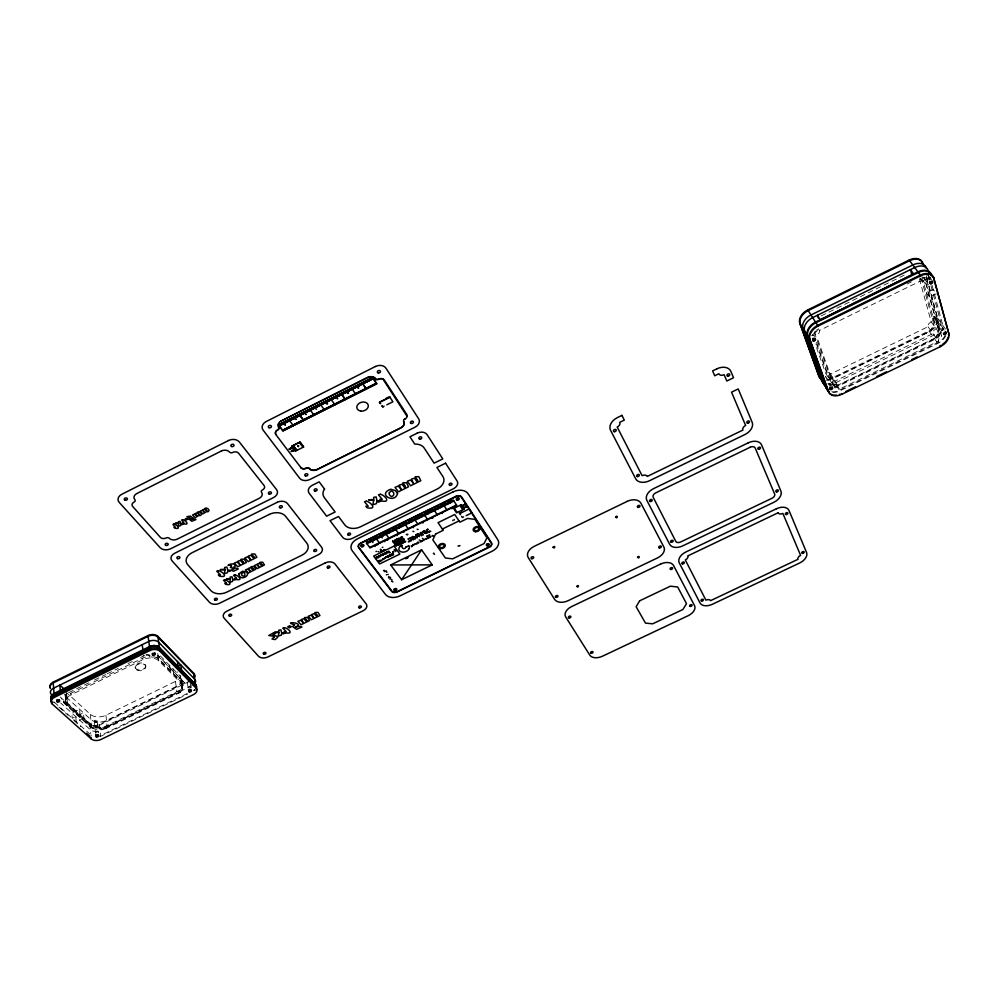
<?xml version="1.0" encoding="UTF-8"?>
<svg xmlns="http://www.w3.org/2000/svg" width="999" height="999" viewBox="0 0 999 999"><rect width="100%" height="100%" fill="white"/><g stroke="black" fill="none" stroke-linecap="round" stroke-linejoin="round"><path stroke-width="0.75" stroke-dasharray="5 3.75" d="M66.296 693.431L66.171 696.578A11.626 7.405 -7 0 0 67.408 703.059L80.02 714.485L79.558 709.253L71.816 713.024L72.253 718.281L83.479 712.824L83.953 718.056L91.346 724.762A11.464 7.205 -7.8 0 0 107.005 725.636L176.91 691.67A11.401 7.343 -9.4 0 0 180.894 681.206L180.132 676.073L157.78 653.346L158.479 658.503L170.33 670.504L172.952 669.218M821.116 315.946L907.317 273.651M88.849 682.792L67.845 693.081A5.47 3.484 -6.8 0 0 66.196 698.089A2.16 1.374 -6.6 0 1 65.572 700.037A3.984 2.535 -6.8 0 0 64.448 703.621L90.822 727.472A3.834 2.398 -7.7 0 0 96.154 727.784A2.11 1.324 -7.8 0 1 99.063 727.934A5.357 3.359 -7.9 0 0 106.381 728.333L179.932 692.607A5.282 3.397 -9.6 0 0 181.855 687.712A2.085 1.349 -9.8 0 1 182.58 685.776A3.871 2.498 -9.6 0 0 183.916 682.205L159.178 656.443A3.909 2.56 -8.8 0 0 157.255 655.519M94.443 680.057L105.644 674.562M107.043 673.875L118.244 668.393M128.047 663.586L132.243 661.538M140.647 657.417L143.444 656.043A5.495 3.596 -8.5 0 1 144.743 655.556M154.271 656.905A11.576 7.567 -8.6 0 1 158.591 659.278L181.006 681.967A11.401 7.343 -9.4 0 1 177.035 692.444L107.093 726.423L107.255 727.984A11.476 7.205 -7.8 0 1 91.571 727.122L67.607 705.431L67.47 703.845A11.626 7.405 -7 0 1 70.917 693.256L142.682 658.104A11.576 7.567 -8.6 0 1 149.95 656.38M907.229 283.953L911.438 281.893M67.607 705.431A11.638 7.405 -7 0 1 71.041 694.842L142.882 659.665A11.588 7.567 -8.6 0 1 158.791 660.839L181.231 683.516A11.414 7.343 -9.4 0 1 177.26 693.993L177.035 692.444M815.958 330.969A4.595 3.172 -32.3 0 1 814.247 332.168L816.37 335.514A4.608 3.172 -32.2 0 0 819.417 330.482L921.74 280.382A4.733 3.172 -35.5 0 0 926.785 281.493L941.645 336.301A4.533 2.947 -34 0 0 938.411 341.183L839.847 388.923A4.433 2.947 -31 0 0 834.889 388.037L825.611 373.151L815.259 343.993M936.375 293.781L929.52 297.128L926.348 292.807L933.191 289.473L935.576 292.695M172.952 668.768L173.689 673.913L177.622 671.99M83.953 718.056L76.211 721.827L75.762 716.583M67.408 703.059L66.558 692.569L90.372 714.347A11.389 7.205 -7.7 0 0 105.944 715.259L175.449 681.43A11.326 7.355 -9.3 0 0 180.844 675.474M60.252 697.002L89.873 723.838A6.993 4.396 -7.7 0 0 99.463 724.4L189.872 680.431M189.997 681.193L99.538 725.174A6.993 4.396 -7.7 0 1 89.947 724.625L61.451 698.813M919.392 278.933L931.205 321.828A4.495 2.947 -34.3 0 0 928.021 326.698L830.531 374.063A4.383 2.947 -31.3 0 0 825.611 373.151M192.158 685.601L100.037 730.356A7.018 4.383 -7.7 0 1 90.422 729.807L60.714 703.021M65.559 694.23A5.47 3.484 -6.8 0 0 66.134 697.29A2.16 1.374 -6.6 0 1 65.509 699.238A3.984 2.535 -6.7 0 0 64.386 702.834L90.759 726.685A3.834 2.398 -7.7 0 0 96.079 727.01A2.11 1.324 -7.8 0 1 98.988 727.16A5.357 3.359 -7.9 0 0 106.306 727.547L179.82 691.845A5.282 3.397 -9.6 0 0 181.743 686.937A2.085 1.349 -9.7 0 1 182.467 685.002A3.871 2.498 -9.6 0 0 183.804 681.43M826.885 379.545A11.713 7.88 -31.4 0 0 831.767 378.072L928.92 330.906A11.988 7.88 -34.2 0 0 937.387 317.957L926.148 276.436M187.35 693.431L100.549 735.564A7.03 4.383 -7.8 0 1 99.75 735.901M99.838 736.688A7.03 4.383 -7.8 0 0 100.637 736.338L187.462 694.205M834.215 385.989A4.433 2.96 -31.3 0 0 837.736 385.577L936.063 337.912A4.533 2.947 -34 0 0 939.285 333.029L924.375 278.246A4.708 3.159 -35.4 0 0 923.725 277.198M834.24 386.501A4.433 2.96 -31.2 0 0 838.161 386.238L936.538 338.561A4.533 2.947 -34 0 1 939.759 333.678L924.862 278.896A4.708 3.159 -35.4 0 0 922.789 277.223M832.841 392.47A11.813 7.88 -31.2 0 0 839.797 390.909L937.874 343.419A12.088 7.88 -34 0 0 945.828 335.652M148.689 655.669L149.838 655.606M54.208 702.072L89.773 734.015M52.023 700.836L54.321 702.896M58.904 707.005L68.069 715.234M73.801 720.379L80.669 726.548M67.47 703.845L91.433 725.549A11.464 7.205 -7.8 0 0 107.093 726.423M64.423 694.168L66.508 696.053M173.689 673.913L180.894 681.206M157.367 656.293A3.909 2.56 -8.8 0 1 159.291 657.23L183.916 682.205M931.555 279.558L929.944 277.41L923.064 280.781L926.235 285.09M926.473 273.414L928.883 276.648M927.971 279.895A1.573 1.049 -35.5 0 1 927.309 278.284A1.573 1.049 -35.5 0 1 929.619 277.647L931.455 280.107M925.549 277.422L927.634 280.22M924.013 277.497L924.487 278.147M926.785 281.493L924.375 278.246A4.72 3.172 -35.6 0 1 920.341 278.434M919.829 277.784L921.74 280.382M922.114 281.131L920.191 278.534A4.72 3.172 -35.6 0 0 924.862 278.896M937.387 317.957L946.003 329.77M934.752 316.733L945.079 330.944M932.317 318.494L941.358 330.981M931.205 321.828L941.645 336.301M928.021 326.698L938.411 341.183M928.92 330.906L937.874 343.419M818.281 328.696L819.417 330.482M812.774 334.94L813.198 335.614M830.369 373.713L839.847 388.923M831.767 378.072L839.797 390.909M825.586 376.423L831.543 386.001M816.47 344.031L828.358 377.56A4.396 2.947 -31.2 0 1 833.291 378.471L931.105 330.994A4.508 2.947 -34.2 0 1 934.302 326.111L921.315 278.771M817.919 339.897L834.889 388.037M814.247 332.168L816.832 339.46M817.344 340.921L833.216 385.352A4.433 2.96 -31.2 0 0 833.478 385.864M813.498 333.554L814.535 336.476M816.595 342.307L830.019 380.219A4.408 2.947 -31.1 0 1 834.952 381.118L932.966 333.579A4.508 2.947 -34.1 0 1 936.163 328.696L921.19 273.938M926.223 275.587L928.633 284.49M929.033 285.964L937.861 318.594A11.988 7.88 -34.2 0 1 929.382 331.556L832.179 378.733A11.713 7.88 -31.4 0 1 826.61 380.269M929.707 276.486L930.494 279.445M932.092 285.389L942.856 325.449A12.05 7.88 -34.1 0 1 942.219 330.681M928.183 275.399L929.382 279.845M930.981 285.789L940.971 322.877A12.025 7.88 -34.1 0 1 932.454 335.839L834.939 383.141A11.751 7.88 -31.4 0 1 829.345 384.677M190.247 683.179L190.946 687.787M187.288 682.192L188.174 688.086A1.399 0.899 -9.9 0 1 189.735 687.012A1.399 0.899 -9.9 0 1 190.909 688.024M184.291 682.317L184.403 683.079M181.568 678.658L182.33 683.778M182.442 684.552L182.68 686.101M182.417 688.149L182.53 688.91M181.006 681.967L181.231 683.516M181.743 686.937L181.855 687.712M181.443 686.288L181.556 687.062M179.82 691.845L179.932 692.607M175.449 681.43L176.91 691.67M169.593 665.359L170.33 670.504M159.178 656.443L159.291 657.23M158.591 659.278L158.791 660.839M145.704 665.709A5.332 3.472 -8.4 0 1 138.212 669.829A5.332 3.472 -8.4 0 1 137.375 663.86A5.332 3.472 -8.4 0 1 145.704 665.709L145.804 666.47A5.332 3.472 -8.4 0 1 138.299 670.591A5.332 3.472 -8.4 0 1 137.475 664.635A5.332 3.472 -8.4 0 1 145.804 666.47M143.344 655.269L143.444 656.043M142.682 658.104L142.882 659.665M135.152 667.245L135.252 668.006M105.944 715.259L107.005 725.636M106.306 727.547L106.381 728.333M99.463 724.4L100.637 736.338M98.988 727.16L99.063 727.934M97.115 720.841A1.399 0.874 -7.7 0 1 95.08 721.827A1.399 0.874 -7.7 0 1 94.98 720.316A1.399 0.874 -7.7 0 1 97.115 720.841L98.277 732.791M96.079 727.01L96.154 727.784M94.343 721.141L95.479 733.104A1.411 0.874 -7.8 0 1 97.003 732.055A1.411 0.874 -7.8 0 1 98.239 733.029M90.372 714.347L91.346 724.762M91.433 725.549L91.571 727.122M90.759 726.685L90.822 727.472M89.873 723.838L90.784 733.728M70.917 693.256L71.041 694.842M66.471 697.951L66.546 698.738M66.134 697.29L66.196 698.089M65.572 700.037L65.097 694.255A11.588 7.405 -6.9 0 0 66.983 697.801L90.859 719.542A11.426 7.205 -7.7 0 0 106.468 720.429L176.174 686.538A11.364 7.343 -9.3 0 0 180.132 676.073M65.597 700.299L65.722 701.885M64.386 702.834L64.448 703.621M63.736 701.635L63.799 702.422M825.374 376.261A1.474 0.987 -31.2 0 1 825.711 377.197M941.595 331.905A12.05 7.88 -34.1 0 1 934.302 338.436L836.6 385.789A11.776 7.88 -31.3 0 1 834.502 386.638M826.76 378.821A1.474 0.987 -31.1 0 1 826.722 380.681M828.296 384.578A1.474 0.987 -31.1 0 1 830.331 384.116A1.474 0.987 -31.1 0 1 829.907 385.814M811.613 335.514A1.523 1.049 -32.1 0 1 813.336 335.851M927.834 280.407A1.573 1.049 -35.5 0 1 927.959 278.733A1.573 1.049 -35.5 0 1 929.957 278.184A1.573 1.049 -35.5 0 1 929.832 279.87M941.558 331.144A1.511 0.987 -34.2 0 1 941.782 329.47A1.511 0.987 -34.2 0 1 943.755 329.146A1.511 0.987 -34.2 0 1 943.193 330.869M817.694 329.583A4.595 3.172 -32.3 0 1 814.672 332.829A4.595 3.159 -32.4 0 1 814.772 330.819M833.216 385.352A4.421 2.947 -31.1 0 1 838.161 386.238M939.759 333.678A4.533 2.947 -34 0 1 936.538 338.561M945.066 335.614A12.088 7.88 -34 0 1 937.399 342.769L839.372 390.247A11.813 7.88 -31.3 0 1 831.792 391.758M816.97 329.633A4.595 3.172 -32.3 0 1 816.683 330.095M833.815 385.826A4.433 2.96 -31.3 0 1 832.791 384.677A4.421 2.947 -31.1 0 1 837.736 385.577M936.063 337.912A4.533 2.947 -34.1 0 1 939.285 333.029M827.871 383.903A1.474 0.987 -31.1 0 1 830.019 383.529A1.474 0.987 -31.1 0 1 829.158 385.339M812.262 334.665A1.523 1.049 -32.1 0 1 812.911 335.764M929.619 277.647A1.573 1.049 -35.5 0 1 928.695 279.695M187.337 682.417A1.399 0.899 -9.9 0 1 187.325 681.955M91.446 735.451A7.03 4.383 -7.8 0 1 90.909 735.027M156.593 657.105A11.576 7.567 -8.6 0 1 158.479 658.503M96.154 733.004A1.411 0.874 -7.8 0 1 95.854 731.593A1.411 0.874 -7.8 0 1 98.089 731.718A1.411 0.874 -7.8 0 1 96.853 733.041M146.041 654.507A5.495 3.596 -8.5 0 1 149.925 655.157M66.221 693.356A5.47 3.484 -6.8 0 1 66.671 692.969M195.08 690.109A7.005 4.508 -9.9 0 1 194.493 690.621M153.896 656.805A2.173 1.424 -8.6 0 1 151.286 656.855M146.141 655.282A5.495 3.596 -8.5 0 1 150.025 655.943M933.553 319.43A1.498 0.987 -34.5 0 0 935.326 317.607A1.498 0.987 -34.5 0 0 933.091 317.719A1.498 0.987 -34.5 0 0 933.553 319.43M933.091 318.781A1.498 0.987 -34.5 0 0 934.864 316.958A1.498 0.987 -34.5 0 0 932.629 317.083A1.498 0.987 -34.5 0 0 933.091 318.781M936.662 323.713A1.511 0.987 -34.4 0 0 938.436 321.878A1.511 0.987 -34.4 0 0 936.2 322.003A1.511 0.987 -34.4 0 0 936.662 323.713M938.536 326.286A1.511 0.987 -34.3 0 0 940.309 324.463A1.511 0.987 -34.3 0 0 938.073 324.588A1.511 0.987 -34.3 0 0 938.536 326.286M941.67 330.619A1.511 0.987 -34.3 0 0 943.456 328.783A1.511 0.987 -34.3 0 0 941.208 328.908A1.511 0.987 -34.3 0 0 941.67 330.619M95.155 722.602A1.399 0.874 -7.7 0 0 97.19 721.615A1.399 0.874 -7.7 0 0 95.055 721.091A1.399 0.874 -7.7 0 0 95.155 722.602M95.654 727.784A1.399 0.874 -7.7 0 0 97.69 726.797A1.399 0.874 -7.7 0 0 95.542 726.273A1.399 0.874 -7.7 0 0 95.654 727.784M193.694 690.309A6.993 4.508 -9.9 0 0 194.955 689.347A6.993 4.508 -9.9 0 1 193.694 690.309M188.749 688.024A1.399 0.899 -9.9 0 0 190.821 687.025A1.399 0.899 -9.9 0 0 188.736 686.45A1.399 0.899 -9.9 0 0 188.749 688.024"/><path stroke-width="1.5" d="M375.861 558.229L376.598 558.179M379.632 557.017L379.695 557.105M382.292 555.082L383.341 555.432M383.903 554.295L384.652 554.245M377.585 557.43L378.122 557.28M378.396 561.188L378.296 561.051M381.468 549.949L380.806 550.162M386.413 557.454L386.95 557.355M386.988 572.252L386.363 572.065M387.949 574.575L388.199 574.413M388.836 576.46L388.461 577.11M388.012 556.668L388.561 556.568M388.873 551.036L388.561 551.186M389.485 556.031L390.247 555.894M389.922 579.12L390.384 578.483M391.096 555.244L391.858 555.107M392.707 554.457L393.469 554.333M392.932 552.297L393.693 552.16M389.523 530.407L390.072 530.244M407.018 416.208L382.904 379.058A4.221 3.234 -16.8 0 0 378.633 379.27A2.46 1.898 -16.7 0 1 377.235 379.62L376.773 379.583A2.46 1.898 -16.7 0 1 375.399 378.783A5.982 4.595 -16.3 0 0 372.365 376.885L369.692 377.172M348.326 393.281L347.852 392.769L348.539 393.144M412.837 545.367L412.4 545.791M290.597 447.977L290.572 449.026M421.828 533.454L422.14 534.153M290.746 448.976L290.784 447.927M408.778 520.904L409.54 520.854M409.153 521.54L409.378 521.153M428.846 511.813L429.008 511.513M426.336 538.299L426.735 539.223M417.769 533.99L418.082 534.702M428.234 511.351L428.783 511.188M438.099 507.005L438.848 506.968M402.322 540.759L402.322 541.82M408.516 545.516L407.629 546.54M426.76 535.988L427.197 536.625M388.249 397.015L388.411 397.689M427.522 529.795L427.734 529.12M409.165 548.563L409.265 548.264A5.345 3.709 -16.5 0 0 409.378 547.464L409.278 546.715A5.382 3.734 -16.5 0 0 408.966 546.003L408.728 545.716M292.008 451.148L291.046 451.536L291.895 451.048M298.376 446.753L298.689 446.091M298.401 445.729L297.802 446.066M403.034 538.411L401.336 539.048A1.961 1.361 -16.5 0 1 401.024 538.873L401.074 537.986M400.437 537.499L401.823 536.788A1.386 0.962 -16.4 0 1 402.172 536.888L402.585 537.162M327.023 403.409L327.61 403.708M292.357 450.599L292.52 450.936M358.629 388.012L358.354 387.45M382.005 537.524L382.292 537.912M405.944 546.952L405.756 547.34A10.839 7.542 -16.2 0 1 405.419 547.927L404.932 548.439M385.814 553.896L386.563 553.858M391.708 555.407L391.483 555.781M394.343 550.187L394.955 549.912M399.125 525.636L399.887 525.599M396.753 535.302L397.028 535.689M406.143 558.191L406.705 558.416M384.253 550.437L383.441 550.424L383.878 549.925M384.852 541.633L384.203 541.421M378.646 551.76L377.997 551.56M389.972 577.272L390.597 577.459M418.419 516.096L419.18 516.058M391.508 581.168L392.12 580.869M415.372 537.425L414.647 537.45L415.035 536.863M395.292 551.498L395.904 551.223M420.055 532.966L420.954 533.291M421.166 541.833L420.104 541.82L420.691 541.158M409.165 541.858L408.354 541.845L408.803 541.346M411.426 539.398L410.976 538.761M457.979 546.003L458.866 546.016M429.82 535.352L429.42 534.715M463.811 504.595L464.697 504.932M409.053 548.838L408.716 549.425A5.382 3.734 -16.5 0 1 403.808 552.085L403.546 552.11A5.345 3.709 -16.5 0 1 401.773 551.96L401.61 551.96A5.382 3.734 -16.5 0 1 398.926 548.364L399.001 548.139A5.519 3.821 -16.5 0 1 399.238 547.539L400.062 546.416M291.758 446.166L300.062 442.02L303.671 446.978L295.467 451.086L291.945 446.191L300.012 442.157L303.534 446.915M401.623 579.732L421.603 549.875L432.217 564.872L401.623 579.732L390.684 564.947L421.603 549.875M295.729 419.043L296.416 419.38M378.146 557.966L378.359 557.592M419.917 534.39L420.129 535.139M415.921 534.94L416.171 535.302M416.783 534.515L417.432 534.565L416.62 534.278M413.037 539.198L413.349 539.897M415.01 538.274L415.272 538.636M422.764 534.477L423.014 534.84M416.121 544.03L415.397 543.693M417.819 535.939L417.57 535.576M413.211 544.755L413.911 544.58L413.549 545.229M433.067 535.701L432.217 535.526L433.291 536.026M464.96 507.667L464.61 507.392M400.062 525.836L399.338 526.048M291.109 447.689L292.033 448.376M390.422 556.131L389.722 556.343M289.772 448.489L289.435 449.163M298.389 445.741L297.752 445.991M367.432 542.107L367.969 541.658L367.22 541.833M377.197 537.325L377.734 536.863L376.985 537.037M375.124 546.391L374.475 546.191M386.675 532.679L387.212 532.217L386.463 532.392M396.366 527.922L396.915 527.46L396.166 527.634M405.969 523.214L406.518 522.752L405.769 522.927M403.858 532.33L403.209 532.117M413.474 527.609L412.837 527.41M415.609 518.419L416.158 517.957L415.409 518.131M425.299 513.661L425.849 513.199L425.099 513.374M435.002 508.903L435.552 508.441L434.802 508.616M423.126 522.889L422.49 522.677M432.692 518.231L432.13 517.957M442.432 513.436L441.808 513.224M426.286 531.318L427.235 531.63M444.73 504.145L445.279 503.683L444.53 503.858M377.884 561.051L378.421 560.614L377.684 560.776M383.216 559.39L383.753 558.941L383.017 559.115M381.905 560.564L382.005 559.652M452.048 508.753L451.498 508.479M429.845 531.031L430.781 531.331M419.805 540.134L419.18 539.935M423.027 538.561L422.39 538.361M428.521 537.812L427.797 537.587C428.296 539.472 429.657 537.2 428.096 538.024M391.308 579.395L391.933 579.582M403.559 542.669L403.821 541.995M394.617 542.37L393.294 542.195M401.049 545.604L401.074 545.591A6.444 4.458 -16.5 0 1 401.486 545.342L401.773 545.179M396.928 538.923L396.466 539.797M404.42 419.355L404.795 419.143A4.333 3.247 -17.5 0 0 406.868 414.597L384.365 380.107A4.371 3.359 -16.8 0 0 378.571 379.17L377.26 379.495A2.31 1.773 -16.7 0 1 375.537 378.708A6.131 4.708 -16.3 0 0 373.913 377.297A6.106 4.695 -16.3 0 0 367.52 377.46L280.332 421.378M370.067 376.985L369.842 376.773A5.982 4.595 -16.3 0 0 367.57 377.572L281.144 421.066A5.894 4.446 -12.2 0 0 278.671 427.41A2.435 1.836 -11.9 0 1 278.671 429.17L277.697 430.007A4.271 3.209 -12 0 0 275.911 434.44L275.999 434.553M394.905 544.355L395.979 544.967L396.715 543.468L398.089 545.367L397.04 544.855L396.241 546.266L394.905 544.418M402.26 539.885L400.549 540.721L403.896 539.085M401.173 541.383L402.485 543.206M392.632 541.083L393.931 543.069L395.267 541.808M278.596 424.925L372.602 377.634L376.635 383.753L282.979 430.794L278.421 424.937L372.615 377.497L376.81 383.728L282.979 430.931L279.171 425.936M279.27 425.824L373.226 378.571M279.345 425.924L373.289 378.683M295.092 419.368L295.367 419.243M315.921 408.891L316.546 409.265M326.348 403.646L326.985 404.021M336.813 398.389L337.462 398.713M347.277 393.119L347.902 393.494M357.767 387.849L358.391 388.224M337.637 398.551L337.699 398.638M376.298 383.229L282.605 430.307L376.361 383.341M397.415 543.131L398.626 542.544L398.376 543.806C398.876 543.581 400.449 544.542 398.651 545.092L397.315 543.231M379.52 402.235L379.807 402.784L379.408 402.247L389.835 397.115M389.822 397.202L379.72 402.26L380.569 403.546M292.12 446.441L293.356 445.829M290.122 449.338L289.448 449.388M293.506 448.276L294.73 447.664M293.569 448.376L294.805 447.764M293.868 448.763L295.167 448.251M295.304 450.699L296.528 450.087M384.066 406.181C382.654 408.966 380.731 403.072 382.754 406.83M386.788 404.807L392.919 401.823L389.885 397.127M295.379 450.799L296.603 450.187M403.196 542.869L402.572 543.181M933.578 277.547A12.587 8.417 -35.3 0 1 933.74 278.084L948.85 333.691A12.113 7.867 -33.9 0 1 940.209 346.69L841.895 394.268A11.851 7.88 -31.2 0 1 828.683 391.908L818.668 375.674L799.799 323.326A12.138 8.429 -32.6 0 1 807.766 309.915L909.19 260.065A12.438 8.417 -35.6 0 1 922.539 263.087L923.014 263.724A12.45 8.417 -35.6 0 0 909.652 260.702L808.179 310.577A12.15 8.429 -32.6 0 0 800.211 323.988L819.068 376.336A11.713 7.88 -31.4 0 0 820.491 378.471M50.312 687.712A7.243 4.645 -6.3 0 1 53.172 682.155L148.027 635.539A7.193 4.77 -8.5 0 1 157.867 636.338L193.731 673.301A6.956 4.508 -9.8 0 1 194.443 676.673M379.495 534.415L380.132 534.09M388.886 529.807L389.523 529.495M398.613 525.037L399.263 524.712M408.279 520.292L408.916 519.98M417.919 515.496L418.556 515.172M427.609 510.739L428.259 510.427M437.325 505.969L437.974 505.656M447.065 501.198L447.714 500.886M369.98 539.572L370.629 539.26M451.011 499.825L450.661 499.962M374.038 537.874L373.576 538.436M383.828 533.079L383.366 533.641M393.219 528.471L392.757 529.033M402.947 523.701L402.485 524.263M412.612 518.968L412.137 519.53M422.252 514.16L421.778 514.722M431.955 509.403L431.481 509.977M441.67 504.645L441.196 505.207M451.411 499.875L450.936 500.437M820.029 319.955L911.987 274.875M443.581 504.97L366.283 542.869L370.042 547.914L456.78 505.444L453.321 500.199L443.581 504.97L447.077 510.189M366.908 543.718L453.908 501.073M52.248 704.02A7.305 4.633 -6.5 0 1 54.308 697.427L150 650.511A7.255 4.77 -8.7 0 1 159.927 651.298L196.029 688.111A7.018 4.508 -10 0 1 193.531 694.58L100.936 739.485A7.043 4.383 -7.9 0 1 91.271 738.96L52.248 704.02L52.135 702.422M372.764 541.995L372.802 542.557M828.683 391.908L809.952 339.535A12.288 8.429 -32.3 0 1 818.081 326.074L920.778 275.749A12.587 8.417 -35.3 0 1 934.227 278.746M369.73 547.489L456.493 505.007M376.985 544.88L377.984 544.443M386.725 540.109L387.724 539.672M460.227 505.544L461.526 504.907M462.774 505.344L463.511 504.982M461.363 507.28L462.662 506.655M461.65 507.717L462.949 507.08M462.787 509.453L464.073 508.816M394.53 543.618L397.814 542.057L396.091 542.857M398.126 541.783L399.325 541.321L398.451 541.72M400.636 541.545L401.498 543.706L400.199 543.518M460.139 512.587L459.59 513.523M461.55 511.9L461.488 512.475M382.105 551.123L382.804 551.061L381.88 550.824M400.587 542.482L399.163 542.757M409.278 538.149L409.14 538.985M411.376 537.125L411.301 537.962M459.765 513.536L469.23 508.916L471.815 512.874L466.171 515.634M409.865 538.186L410.589 537.824M412.487 536.863L412.437 537.487M426.835 530.132L427.048 529.82M424.163 532.317L424.15 533.179M424.937 531.943L425.374 532.567M413.236 538.061L413.936 537.999L413.024 537.762M375.337 557.642L375.974 557.342M376.948 556.855L377.585 556.543M378.559 556.068L379.195 555.756M380.169 555.282L380.806 554.969M381.78 554.495L382.417 554.183M383.391 553.708L384.028 553.396M385.002 552.922L385.639 552.609M386.625 552.135L387.25 551.823M411.126 540.134L411.338 540.871M416.82 537.35L417.033 538.086M418.781 536.388L419.493 536.525M421.378 535.127L421.59 535.864M427.722 532.017L427.697 532.879M428.496 531.643L428.933 532.28M452.884 520.129L452.897 520.691M454.295 519.443L454.308 520.004M426.561 533.441L425.986 532.867M394.13 549.974L394.767 549.662M390.06 552.647L389.098 552.534L389.885 552.41M463.598 516.895L462.375 517.482L461.613 516.333M392.582 551.823L393.331 551.673L392.757 552.06M395.604 550.811L395.304 550.948M427.447 535.864L427.385 536.426M428.658 535.264L428.683 535.826M402.235 539.847L403.958 539.035M442.382 529.045L459.016 520.916M385.776 556.93L386.413 556.63M387.387 556.143L388.024 555.844M388.998 555.357L389.635 555.057M390.609 554.582L391.246 554.27M392.22 553.796L392.857 553.483M380.007 560.289L379.657 560.439M384.465 558.116L385.09 557.804M380.407 560.339L379.945 560.876M416.758 542.969L417.045 543.956M423.788 539.535L424.076 540.521M379.233 561.7L378.696 562.125M411.476 546.665L412.2 546.316M176.873 666.857L180.794 664.947L181.556 670.079M405.869 558.316L405.894 558.866M407.155 558.066L408.116 557.592M383.554 570.554L384.215 570.279M384.328 571.578L384.977 571.316M845.691 391.558L855.519 386.8M876.573 376.611L886.4 371.853M911.662 359.628L917.282 356.905M392.782 541.008L395.092 541.583M401.361 541.196L402.147 541.82M403.671 540.072L405.082 541.57C407.342 540.884 402.772 543.119 404.583 541.82L403.496 540.297M402.572 540.609L402.959 541.545M400.362 541.87L398.988 542.619M380.532 403.596L379.62 402.272M306.106 414.51L305.444 414.061L306.044 414.498M285.314 424.962L284.653 424.513L285.264 424.937M397.103 538.836L399.4 540.434L398.276 539.835M414.473 544.467L414.847 543.956M292.645 451.073L292.919 450.424M289.947 449.425L289.123 448.963M386.401 397.952L386.875 398.414M422.789 532.155L422.752 531.555M408.141 539.31L408.091 538.723M417.657 542.157L418.843 542.694M431.019 536.488L430.581 536.913M412.063 537.949L412.962 538.361M422.752 540.734L422.877 539.984M380.906 551.023L381.83 551.423M417.894 533.653L418.793 534.065M403.022 541.583L403.671 541.783M390.684 564.947L432.217 564.872M406.168 546.665L406.643 546.678A3.422 2.385 -16.6 0 0 407.217 546.628M381.193 555.619L380.781 556.106M388.698 556.868L388.286 557.367M376.648 558.354L376.074 558.628M387.924 552.834L387.063 552.722M393.519 554.52L393.107 555.007M390.209 530.556L389.797 531.068M383.304 558.466L382.742 558.741M383.866 559.203L383.291 559.49M419.23 516.258L418.806 516.77M387.337 539.872L387.637 540.234M386.014 553.234L385.439 553.508M438.336 506.306L437.749 506.593M386.788 531.743L386.363 532.255M367.532 541.183L367.108 541.695M396.491 526.985L396.066 527.497M377.297 536.388L376.885 536.9M406.094 522.277L405.669 522.789M415.734 517.47L415.309 517.981M425.424 512.724L425 513.236M435.139 507.954L434.702 508.479M448.351 501.96L447.477 501.823M444.867 503.196L444.43 503.708M292.158 450.761L292.894 450.399M427.222 529.37L428.022 529.545M406.968 534.215L407.904 534.49M406.306 534.552L407.242 534.827M412.924 531.306L413.848 531.58M417.157 529.233L418.094 529.507M401.748 537.25L400.986 537.799M373.289 537.974L373.576 537.749M392.395 528.546L392.757 528.346M383.004 533.154L383.366 532.954M402.197 523.801L402.485 523.576M411.863 519.055L412.15 518.831M421.503 514.26L421.803 514.035M431.131 509.478L431.493 509.278M440.921 504.732L441.208 504.507M369.618 377.247L370.354 376.885M413.648 536.863L412.887 536.388L413.012 537.175M421.915 532.817L421.153 532.342L421.266 533.129M424.213 530.844L424.975 531.331L424.85 530.531M293.431 449.95L294.343 450.574L293.506 450.199L293.494 450.961L293.269 450.025M465.671 504.458L464.922 503.958L465.022 504.77M401.511 538.561L402.472 538.086M382.242 400.711L381.68 400.986M399.5 543.006L400.549 543.781M400.224 542.981L400.537 543.231M459.952 545.541L459.403 545.804M86.538 733.266L89.985 736.35M64.011 688.898L59.865 685.114L60.277 690.371M51.486 699.55A7.28 4.633 -6.4 0 1 54.008 693.456L149.488 646.615A7.243 4.77 -8.6 0 1 159.39 647.402L195.429 684.253A6.993 4.508 -9.9 0 1 196.316 687.025A6.993 4.508 -9.9 0 0 195.429 684.265M403.209 542.057L402.36 542.132L403.296 542.182M397.977 539.41L397.053 539.697M392.932 581.88L392.27 581.655M386.738 574.65L386.326 574.85M389.036 577.709L388.611 577.909M291.096 447.764L291.646 448.489M924.599 265.859L926.185 267.982A12.488 8.417 -35.5 0 0 912.811 264.972L810.988 314.972A12.188 8.429 -32.5 0 0 802.971 328.396L821.802 380.756A11.751 7.88 -31.4 0 0 824.55 383.803M933.091 277.223L928.108 270.542A12.512 8.417 -35.5 0 0 914.709 267.545L812.674 317.62A12.213 8.429 -32.4 0 0 804.632 331.056L823.438 383.416A11.776 7.88 -31.3 0 0 825.711 386.201M278.946 424.75L279.62 425.649M278.808 424.812L279.47 425.724M366.608 542.707L367.232 543.556M293.306 445.517L296.853 450.262M293.169 445.579L296.715 450.324M386.563 571.091L385.914 570.854M281.718 423.351L282.38 424.25M281.581 423.426L282.242 424.325M369.168 541.458L369.792 542.295M376.398 551.323L375.974 551.535M380.294 551.598L380.706 551.398M299.325 442.495L302.984 447.19M282.405 423.002L283.079 423.913L282.267 423.077M369.805 541.146L370.429 541.982M909.19 260.065L920.778 275.749M380.669 549.238L380.244 549.45M286.538 422.165L285.876 421.266L286.401 422.24M373.014 539.572L373.638 540.422M285.04 421.678L285.839 422.515M372.365 539.885L372.989 540.734M289.335 419.518L289.997 420.429M289.198 419.592L289.86 420.492M376.211 537.999L376.835 538.848M382.854 547.177L382.305 547.44M288.848 419.767L293.331 425.599M288.649 419.867L289.31 420.779L288.499 419.942M375.899 538.161L379.62 543.219M375.574 538.311L376.198 539.16M913.61 273.951L910.439 269.643L911.912 274.912M292.67 417.844L293.469 418.681M379.42 536.426L380.045 537.275M292.108 418.131L292.769 419.031M291.97 418.194L292.632 419.105M378.783 536.738L379.408 537.587M389.323 551.648L388.686 551.96M295.579 416.383L296.241 417.282M295.442 416.446L296.104 417.357M381.993 535.164L382.605 536.013M948.85 333.691L933.74 278.084M296.278 416.034L296.94 416.933M296.141 416.096L296.79 417.008M382.629 534.852L383.254 535.701M299.613 414.36L300.399 415.197M385.839 533.279L386.463 534.128M299.4 414.46L303.708 420.392M299.263 414.535L303.559 420.454M385.527 533.441L389.21 538.523M299.051 414.635L299.712 415.547M298.913 414.71L299.575 415.609M385.202 533.591L385.814 534.44M303.221 412.537L303.871 413.449M303.084 412.612L303.733 413.511M389.061 531.705L389.672 532.554M302.522 412.887L303.184 413.798M302.385 412.962L303.047 413.861M388.411 532.017L389.023 532.867M305.856 411.213L306.656 412.05M391.62 530.444L392.245 531.293M397.14 539.822L398.039 541.096L396.89 540.459M397.015 540.634L396.553 539.984M306.693 410.789L307.355 411.7M306.556 410.864L307.217 411.775M392.27 530.132L392.882 530.981M939.747 346.041L940.209 346.69M310.177 409.041L310.826 409.952M310.04 409.115L310.689 410.027M395.479 528.546L396.091 529.408M309.69 409.29L314.086 415.172M395.167 528.708L398.826 533.816M309.478 409.39L310.127 410.302M309.34 409.465L309.99 410.377M394.842 528.871L395.454 529.72M313.649 407.292L314.298 408.204M313.511 407.355L314.161 408.279M398.701 526.972L399.313 527.834M312.812 407.704L313.611 408.554M398.052 527.285L398.663 528.146M411.251 545.666L411.838 546.49M316.995 405.606L317.782 406.456M401.923 525.399L402.522 526.248M316.433 405.894L317.083 406.805M316.296 405.956L316.945 406.868M401.273 525.711L401.885 526.573M410.389 539.048L410.839 539.685M412.987 544.443L413.586 545.267M319.917 404.133L320.567 405.057M413.986 537.287L414.435 537.924M319.78 404.208L320.429 405.119M404.495 524.138L405.107 524.987M414.835 538.886L414.423 539.085M320.617 403.783L321.266 404.707M320.479 403.858L321.129 404.77M405.144 523.813L405.744 524.675M320.13 404.033L324.5 409.94M414.847 538.036L415.297 538.661M404.82 523.976L408.441 529.108M324.101 402.035L324.75 402.947M323.963 402.11L324.613 403.022M408.366 522.24L408.966 523.101M323.264 402.46L324.051 403.296M407.717 522.552L408.316 523.414M415.746 534.702L416.196 535.339M327.447 400.349L328.234 401.198M411.588 520.654L412.187 521.515M326.898 400.636L327.535 401.548M433.803 553.121L433.379 553.334M434.528 554.17L434.115 554.37M326.748 400.699L327.397 401.623M410.939 520.979L411.538 521.828M330.594 398.776L334.915 404.707M414.485 519.23L418.082 524.388M330.382 398.876L331.019 399.8M330.244 398.951L330.881 399.862M414.16 519.393L414.772 520.254M422.602 534.24L423.039 534.877M331.081 398.526L331.718 399.45M330.944 398.601L331.581 399.513M414.81 519.08L415.409 519.942M334.565 396.765L335.202 397.689L334.428 396.84M418.044 517.494L418.631 518.356M333.866 397.115L334.515 398.039M333.728 397.19L334.365 398.114M417.395 517.807L417.994 518.668M338.062 395.017L338.698 395.929M337.924 395.08L338.561 396.004M421.266 515.909L421.865 516.77M337.225 395.429L337.999 396.291M420.616 516.233L421.216 517.095M341.421 393.319L342.195 394.18M424.5 514.323L425.087 515.197M341.208 393.431L345.354 399.463M341.071 393.506L345.217 399.538M424.175 514.485L427.734 519.655M340.859 393.606L341.496 394.53M340.721 393.681L341.358 394.605M423.851 514.647L424.45 515.509M344.355 391.845L344.992 392.769M344.218 391.92L344.842 392.844M427.085 513.061L427.672 513.923M344.917 391.571L345.691 392.42M427.722 512.737L428.321 513.611M348.551 389.735L349.188 390.659M348.414 389.81L349.038 390.734M430.956 511.163L431.556 512.025M347.852 390.085L348.489 391.009M347.714 390.159L348.339 391.084M430.319 511.476L430.906 512.337M352.048 387.974L352.684 388.898M351.91 388.049L352.547 388.973M434.19 509.577L434.79 510.439M351.561 388.224L355.806 394.205M351.348 388.324L351.985 389.26M433.878 509.727L437.4 514.922M351.211 388.399L351.835 389.323M433.554 509.89L434.14 510.764M354.72 386.638L355.482 387.5M436.788 508.304L437.375 509.178M355.557 386.213L356.181 387.137M355.419 386.288L356.044 387.212M437.437 507.979L438.024 508.853M359.066 384.453L359.69 385.377M358.916 384.515L359.54 385.452M440.671 506.393L441.258 507.267M358.216 384.877L358.978 385.739M440.022 506.718L440.609 507.592M362.562 382.692L363.186 383.616M362.425 382.754L363.049 383.691M443.918 504.807L444.505 505.681M366.283 388.948L362.212 382.867L366.146 389.023M361.863 383.042L362.487 383.966M361.725 383.117L362.35 384.041M443.269 505.132L443.843 505.993M365.934 380.994L366.558 381.93M447.165 503.221L447.739 504.095M365.372 381.281L365.996 382.205M365.234 381.343L365.859 382.28M446.516 503.533L447.09 504.408M366.071 380.919L366.695 381.855M459.34 512.986L460.514 514.66M369.443 379.233L370.204 380.095M450.399 501.635L450.986 502.509M454.27 508.179L457.13 512.499M368.881 379.508L369.505 380.444M368.743 379.583L369.355 380.519M449.762 501.948L450.337 502.822M372.39 377.747L373.014 378.683M372.252 377.809L372.864 378.746M452.997 500.362L453.583 501.236M460.089 505.332L462.937 509.665M465.996 507.205L465.022 506.818M820.204 319.742L817.357 315.322L818.243 317.857M807.766 309.915L818.081 326.074M799.799 323.326L809.952 339.535M841.47 393.594L841.895 394.268M402.335 547.614L402.385 547.714A3.959 2.747 -16.6 0 0 402.572 547.976A3.097 2.148 -16.5 0 0 402.922 548.301L403.059 548.389A3.009 2.085 -16.5 0 0 403.696 548.638A1.249 0.874 -16.5 0 0 404.158 548.676M400.599 542.519L400.874 543.319M402.222 547.302L402.197 547.24A5.382 3.746 -16.6 0 1 402.272 545.454M193.731 673.301L196.029 688.111M177.46 661.513L178.209 666.658M157.867 636.338L159.927 651.298M148.027 635.539L150 650.511M418.156 542.295L418.244 542.994M142.245 644.667L142.894 649.85M91.134 737.387L91.271 738.96M53.172 682.155L54.308 697.427M821.815 379.395A11.713 7.88 -31.4 0 1 821.34 379.121M820.491 378.146A11.713 7.88 -31.4 0 1 818.668 375.674M948.551 334.103A12.113 7.867 -34 0 1 948.551 335.239M948.188 337.038A12.113 7.867 -34 0 1 946.702 340.097M945.828 341.271A12.113 7.867 -34 0 1 945.341 341.845M944.267 342.944A12.113 7.867 -34 0 1 943.68 343.469M943.068 343.956A12.113 7.867 -34 0 1 942.444 344.43M941.12 345.292A12.113 7.867 -34 0 1 940.434 345.679M840.072 394.193A11.838 7.88 -31.2 0 1 839.372 394.455M836.538 395.092A11.838 7.88 -31.2 0 1 833.865 395.117M832.654 394.892A11.838 7.88 -31.2 0 1 828.271 391.233L809.54 338.861A12.275 8.429 -32.3 0 1 817.644 325.399L920.291 275.1A12.587 8.417 -35.3 0 1 933.353 277.035M832.229 387.113A1.474 0.987 -31 0 1 829.719 388.623M829.732 387.55A1.474 0.987 -31 0 1 830.244 387.013M814.672 338.124A1.536 1.049 -32 0 1 814.66 339.735A1.536 1.049 -32 0 1 812.662 340.284M812.674 338.661A1.536 1.049 -32 0 1 813.311 338.199M932.217 281.219A1.573 1.049 -35.5 0 1 929.557 282.829M929.644 281.631A1.573 1.049 -35.5 0 1 929.882 281.331M945.828 332.043A1.523 0.987 -34.2 0 1 943.443 333.753M828.883 391.333A11.813 7.88 -31.2 0 1 826.61 388.549L807.854 336.176A12.25 8.429 -32.4 0 1 815.933 322.714L918.368 272.502A12.562 8.417 -35.4 0 1 931.805 275.499M828.471 390.659A11.813 7.88 -31.3 0 1 826.198 387.874L807.429 335.502A12.25 8.429 -32.4 0 1 815.509 322.053L917.894 271.853A12.55 8.417 -35.4 0 1 931.318 274.85M400.099 546.378A5.519 3.821 -16.5 0 1 401.086 545.554M98.277 734.827A1.411 0.874 -7.8 0 1 95.629 734.677M191.009 689.809A1.399 0.899 -9.9 0 1 188.461 689.859M59.378 699.849A1.461 0.924 -6.5 0 1 56.706 699.899M196.216 690.534A7.005 4.508 -9.9 0 0 195.792 686.575L159.703 649.737A7.255 4.77 -8.6 0 0 149.8 648.95L54.183 695.828A7.293 4.633 -6.5 0 0 51.299 701.398M154.945 652.859A1.449 0.949 -8.6 0 1 152.31 653.358M50.375 688.486A7.243 4.633 -6.3 0 1 53.234 682.929L148.127 636.301A7.193 4.77 -8.5 0 1 157.967 637.112L193.843 674.063A6.956 4.508 -9.8 0 1 194.281 678.034M149.488 646.615A7.243 4.77 -8.6 0 1 159.378 647.402M51.573 694.767A7.268 4.633 -6.4 0 1 53.609 688.174L148.801 641.445A7.218 4.77 -8.6 0 1 158.679 642.245L194.63 679.145A6.981 4.508 -9.9 0 1 195.354 682.517M196.266 688.398A7.005 4.508 -9.9 0 0 195.554 685.027L159.49 648.176A7.243 4.77 -8.6 0 0 149.588 647.389L54.071 694.243A7.293 4.633 -6.5 0 0 51.548 700.336M404.782 419.143A2.21 1.661 -17.5 0 0 403.746 421.528A5.882 4.396 -17.2 0 1 400.911 427.884L317.133 469.605A5.919 4.358 -13.5 0 1 309.29 468.606A2.235 1.636 -13.2 0 0 306.306 468.231A4.258 3.134 -13.1 0 1 300.574 467.47M278.534 427.472A2.273 1.723 -11.9 0 1 277.61 429.907A4.421 3.334 -12 0 0 275.774 434.49L300.711 467.395A4.108 3.022 -13.1 0 0 306.243 468.131A2.385 1.748 -13.2 0 1 309.428 468.531A5.769 4.246 -13.5 0 0 317.07 469.505L400.849 427.797A5.732 4.283 -17.2 0 0 403.608 421.59M196.778 515.796L194.63 514.123L192.582 514.922L195.167 517.707L198.951 515.409L200.237 515.596C203.384 514.373 199.425 510.851 197.427 512.1L199.325 514.66L197.053 512.974L195.255 513.511L196.778 515.796M178.684 523.638L178.359 526.286L180.619 525.636L180.782 524.313L182.105 524.65C184.99 523.364 179.37 524.2 180.057 521.416L178.384 521.678L178.684 522.989L175.237 523.276L178.684 523.638M204.408 511.988L202.273 510.314L200.212 511.113L202.785 513.911L206.581 511.6L207.854 511.788C211.001 510.576 207.08 507.042 205.07 508.279L206.955 510.851L204.695 509.165L202.884 509.702L204.408 511.988M294.593 624.8L292.62 626.585L296.516 629.32L301.948 626.972L299.238 626.286L294.942 627.222C307.18 622.702 280.981 620.953 294.593 624.8M370.192 539.797L370.891 539.622L370.229 539.735M379.707 534.64L380.407 534.465L379.732 534.565M375.549 557.867L376.236 557.692L375.549 557.867M243.481 562.212L243.319 563.149L242.445 562.749L240.434 560.439L237.962 561.176L239.947 564.735L237.1 562L234.278 563.099L237.712 566.783L246.391 562.449L244.243 559.14L240.971 559.253L243.481 562.212M377.16 557.08L377.847 556.905L377.16 557.08M385.989 557.155L386.675 556.98L386.014 557.092M387.587 556.368L388.286 556.193L387.624 556.306M389.785 529.857L389.086 530.032L389.785 529.857M378.771 556.293L379.458 556.118L378.771 556.293M380.382 555.506L381.069 555.332L380.382 555.506M389.198 555.581L389.885 555.407L389.198 555.581M390.809 554.795L391.496 554.62L390.846 554.732M381.993 554.72L382.679 554.545L381.993 554.72M383.604 553.933L384.29 553.758L383.604 553.933M392.42 554.008L393.107 553.833L392.457 553.946M253.197 569.118L253.059 569.905L252.322 569.567L250.649 567.632L248.576 568.269L250.225 571.228L247.852 568.943L245.479 569.867L248.339 572.951L255.632 569.318L253.846 566.558L251.111 566.645L253.197 569.118M384.665 558.329L385.352 558.154L384.665 558.329M385.214 553.146L385.901 552.959L385.214 553.146M386.825 552.36L387.512 552.172L386.825 552.36M253.996 557.03L253.833 557.966L252.959 557.554L250.961 555.232L248.489 555.981L250.462 559.552L247.627 556.805L244.805 557.904L248.214 561.6L256.905 557.267L254.77 553.933L251.511 554.045L253.996 557.03M399.513 525.087L398.813 525.324L399.513 525.087M553.046 547.315C555.094 549.837 555.631 544.318 553.046 547.315M262.025 564.772L261.888 565.559L261.151 565.209L259.49 563.274L257.417 563.911L259.041 566.883L256.681 564.597L254.32 565.521L257.155 568.606L264.448 564.972L262.687 562.2L259.952 562.287L262.025 564.772M409.178 520.342L408.479 520.579L409.178 520.404M224.937 570.054L224.413 573.588L227.497 572.702L227.772 570.928L229.558 571.366L231.156 570.441L227.672 569.954L226.885 567.057L224.613 567.444L224.962 569.18L220.267 569.605L224.937 570.054M418.818 515.546L418.119 515.784L418.818 515.546M230.357 579.27L229.907 582.23L232.505 581.468L232.73 579.994L235.564 579.582L232.655 579.183L232.005 576.773L230.095 577.097L230.382 578.546L226.448 578.908L230.357 579.27M418.618 535.427L417.994 535.489L418.618 535.427M409.203 541.146L409.827 541.246L409.203 541.146M421.491 534.028L420.866 534.09L421.491 534.028M423.526 531.268L424.225 531.655L423.551 531.206M412.075 539.747L412.1 539.697M426.186 531.967L425.349 531.73L426.186 531.967M428.509 510.789L427.809 510.976L428.509 510.789M576.785 586.401C578.746 588.786 579.308 583.541 576.785 586.401M422.065 540.909L421.228 540.996L422.065 540.909M417.182 537.25L417.207 537.2M425.886 539.048L425.05 539.135L425.886 539.048M231.543 566.121L230.282 567.457L234.378 568.681L231.431 570.129L233.404 571.291L238.311 568.918L233.479 567.37L235.215 566.233C234.927 560.876 223.514 566.77 230.032 565.072A1.986 1.374 -10.5 0 1 231.069 565.446L231.543 566.121M438.224 506.031L437.525 506.268L438.224 506.031M425.162 533.354L425.187 533.304M429.945 537.062L429.12 537.15L429.945 537.062M429.745 531.68L428.908 531.443L429.745 531.68M447.964 501.261L447.265 501.498L447.964 501.261M306.805 620.354L306.618 621.241L305.781 620.866L303.933 618.706L301.523 619.442L303.309 622.777L300.662 620.229L297.889 621.303L301.074 624.737L309.603 620.541L307.655 617.444L304.495 617.582L306.805 620.354M317.145 615.322L316.958 616.208L316.121 615.834L314.285 613.673L311.875 614.397L313.636 617.744L311.001 615.184L308.241 616.258L311.388 619.717L319.942 615.521L318.007 612.399L314.86 612.537L317.145 615.322M397.527 493.494C394.855 504.42 376.735 494.18 390.734 489.223L395.379 490.609L397.527 493.494M615.571 517.12C617.519 519.705 618.219 514.085 615.571 517.12M278.933 632.692L278.309 636.038L281.331 635.152L281.643 633.478L283.354 633.878L284.927 632.991L281.568 632.567L280.906 629.857L278.684 630.244L278.971 631.88L274.425 632.342L278.933 632.692M466.87 506.58L466.034 506.331L466.87 506.58M637.574 557.292C639.447 559.727 640.147 554.395 637.574 557.292M241.508 573.863L241.696 574.937A5.307 3.671 -11.1 0 0 242.682 575.936C245.742 577.297 245.804 572.065 242.607 572.427L241.508 573.863M274.126 637.25L271.978 638.998L275.125 639.61L277.547 637.462A2.66 1.773 -12.2 0 0 277.26 636.363L272.715 635.127L275.574 633.453L273.589 632.842L268.756 635.514L272.665 636.076L274.126 637.25M405.332 486.426L405.057 487.549L404.12 487.037L402.135 484.228L399.3 485.077L401.123 489.385L398.251 486.051L394.992 487.325L398.414 491.82L408.554 486.763L406.518 482.742L402.859 482.817L405.332 486.426M417.619 480.369L417.332 481.493L416.396 480.981L414.435 478.159L411.6 479.008L413.399 483.341L410.539 479.982L407.28 481.256L410.664 485.776L420.816 480.706L418.818 476.66L415.172 476.735L417.619 480.369M373.738 500.487L372.802 504.732L376.336 503.708L376.823 501.585L378.758 502.147L380.631 501.073L376.798 500.424L376.211 496.94L373.638 497.365L373.851 499.463L368.569 499.887L373.738 500.487M389.21 492.982L389.348 494.53A7.218 5.182 -16.6 0 0 390.534 495.991L391.62 496.59C395.204 495.729 394.255 491.033 390.859 490.934L389.21 492.982M361.276 545.616C363.099 548.626 364.36 542.744 361.276 545.616M192.969 518.069L190.622 519.58L193.856 518.906L195.954 519.505L191.92 521.266L188.823 519.018L190.122 518.106L189.885 517.22L186.913 516.658L190.472 516.096L192.969 518.069M238.861 573.901C240.235 583.678 255.307 571.94 242.42 571.241L238.861 573.901M394.293 589.572C396.004 592.395 397.265 586.825 394.293 589.572M456.655 498.863C458.316 501.973 459.827 495.929 456.655 498.863M486.725 544.692C488.274 547.602 489.81 541.883 486.725 544.692M292.045 448.101L291.308 447.739L292.045 448.101M187.687 519.005L186.538 519.967L185.065 519.143L186.426 518.331L187.687 519.005M374.463 538.498L373.726 538.636L374.463 538.498M384.24 533.703L383.516 533.841L384.24 533.703M393.631 529.108L392.894 529.245L393.631 529.108M384.353 549.662L385.177 549.937L384.353 549.662M380.806 560.938L380.095 561.076L380.806 560.938M403.359 524.338L402.622 524.475L403.359 524.338M413.012 519.592L412.287 519.73L413.012 519.592M422.652 514.797L421.928 514.935L422.652 514.797M415.509 536.588L416.333 536.875L415.509 536.588M432.342 510.039L431.618 510.177L432.342 510.039M442.058 505.282L441.333 505.419L442.058 505.282M435.589 534.053L432.817 539.897L445.392 558.016L452.659 558.828L484.078 543.568L486.963 537.812L474.912 519.355L467.557 518.444L459.865 522.19L454.745 514.497L438.037 522.664L443.244 530.307L435.589 534.053M451.798 500.511L451.073 500.649L451.798 500.511M291.121 626.585L289.548 627.834L287.675 626.848L289.523 625.774L291.121 626.585M639.672 600.799L636.138 606.73L645.479 623.114L652.672 623.813L682.891 609.515L686.513 603.671L677.684 586.987L670.416 586.176L639.672 600.799M324.55 489.048L324.126 489.66A12.113 8.766 -14.2 0 0 324.275 497.552L335.127 511.988L326.623 516.196L309.116 493.169A7.58 5.507 -13.5 0 1 312.3 485.277L319.18 481.855L324.55 489.048M489.772 546.653L396.965 591.733A3.821 2.585 -16 0 1 392.282 591.57L358.916 547.377A3.959 2.76 -15.1 0 1 360.689 543.369L456.531 496.378A3.971 2.81 -18.7 0 1 461.301 497.19L491.321 543.281A3.834 2.622 -19.2 0 1 489.772 546.653M399.3 540.871L400.437 541.246L399.325 540.859M228.546 440.497L121.766 494.293A7.992 5.769 -6.2 0 0 119.218 502.397L160.127 547.664A7.692 5.42 -8.1 0 0 170.617 548.776L273.551 497.564A7.667 5.569 -11.7 0 0 276.611 489.66L239.323 441.97A7.955 5.944 -10 0 0 228.546 440.497M375.487 366.471L266.196 421.528A7.942 6.006 -11.6 0 0 263.062 430.02L299.613 478.196A7.667 5.619 -13.1 0 0 309.827 479.52L415.072 427.16A7.692 5.744 -17.8 0 0 418.718 418.893L385.951 368.181A7.967 6.144 -16.8 0 0 375.487 366.471M221.366 450.999L136.888 493.518A5.994 4.333 -6.7 0 0 134.853 499.662A2.373 1.711 -6.5 0 1 134.078 502.06A4.371 3.147 -6.6 0 0 132.68 506.468L160.352 537.337A4.196 2.972 -8 0 0 166.146 537.974A2.31 1.636 -8.1 0 1 169.318 538.299A5.857 4.146 -8.3 0 0 177.26 539.123L259.203 498.326A5.794 4.208 -11.2 0 0 261.551 492.32A2.285 1.661 -11.4 0 1 262.45 489.96A4.246 3.097 -11.3 0 0 264.111 485.589L238.611 453.259A4.283 3.184 -10.1 0 0 232.742 452.46A2.385 1.773 -10 0 1 229.52 452.06A6.031 4.483 -9.7 0 0 221.366 450.999M277.272 502.285L174.65 553.284A7.605 5.32 -8.7 0 0 172.015 560.826L209.565 602.36A7.343 5.007 -10.2 0 0 219.493 603.284L318.544 554.632A7.33 5.132 -13.4 0 0 321.641 547.265L287.45 503.521A7.592 5.457 -12.1 0 0 277.272 502.285M417.17 433.179L409.927 436.763L414.785 444.118L415.971 444.093A12.15 8.904 -17.5 0 1 424.213 448.039L434.128 463.161L442.782 458.891L427.06 434.615A7.605 5.619 -18 0 0 417.17 433.179M269.243 514.435L192.17 552.684A12.138 8.479 -9.4 0 0 187.775 564.785L210.839 590.571A11.963 8.229 -10.3 0 0 226.948 592.07L301.923 555.207A11.938 8.367 -12.8 0 0 306.893 543.256L285.602 516.321A12.113 8.654 -11.9 0 0 269.243 514.435M445.566 463.199L436.938 467.457L442.957 476.623A11.976 8.604 -18 0 1 437.112 489.098L360.552 526.748A11.951 8.492 -14.9 0 1 344.855 524.937L338.511 516.483L330.032 520.666L342.669 537.3A7.33 5.17 -14.6 0 0 352.335 538.399L453.471 488.723A7.368 5.27 -18.6 0 0 457.117 481.043L445.566 463.199M453.134 491.858L357.317 538.898A11.613 8.117 -15.1 0 0 352.172 550.686L385.439 594.417A11.214 7.592 -16 0 0 400.05 595.866L492.057 551.261A11.276 7.717 -19.2 0 0 497.852 539.835L468.156 493.818A11.663 8.267 -18.7 0 0 453.134 491.858M456.031 496.278L360.502 543.144A4.358 3.047 -15.1 0 0 358.554 547.552L391.633 591.408A4.208 2.847 -16 0 0 397.115 591.957L489.385 547.177A4.233 2.897 -19.2 0 0 491.558 542.894L461.663 497.002A4.371 3.097 -18.7 0 0 456.031 496.278M621.915 415.384L617.357 417.619A11.826 8.379 -25.2 0 0 610.564 430.319L635.689 478.796A11.426 7.817 -24.9 0 0 649.487 480.756L744.804 434.59A11.601 7.867 -28.3 0 0 752.16 422.302L738.211 388.936L731.543 392.182L745.629 425.462A4.346 2.947 -28.3 0 0 742.881 430.082L647.29 476.423A4.271 2.922 -24.8 0 0 642.107 475.686L617.195 427.072A4.433 3.147 -25.1 0 0 619.742 422.315L624.3 420.092L621.915 415.384M716.77 368.868L712.612 370.904L714.71 375.786L718.855 373.763A4.52 3.172 -29.2 0 0 724.138 374.7L726.822 381.031L733.541 377.747L730.881 371.391A12.013 8.429 -29 0 0 716.77 368.868M325.312 562.899L226.835 611.176A7.243 4.883 -10.7 0 0 224.126 618.181L258.504 656.231A7.005 4.608 -11.9 0 0 267.882 656.967L363.074 610.789A7.005 4.708 -14.8 0 0 366.196 603.945L334.915 563.911A7.23 5.007 -13.9 0 0 325.312 562.899M461.376 504.695L453.621 508.491L456.493 512.812L464.223 509.028L461.376 504.695M396.166 539.785L395.354 540.184L396.029 542.082L394.605 540.122L396.166 539.785M399.987 539.747C398.114 541.096 402.834 538.798 400.499 539.497L398.788 538.074L399.987 539.747M394.056 546.103L373.676 556.068L379.595 563.973L399.862 554.083L394.056 546.103M627.247 501.361L534.19 546.366A11.101 7.48 -20.6 0 0 528.259 557.617L554.607 599.375A10.739 7.005 -20.9 0 0 567.956 600.749L657.417 557.966A10.852 7.08 -23.7 0 0 663.885 547.052L640.921 503.209A11.214 7.555 -23.9 0 0 627.247 501.361M748.313 442.807L653.521 488.661A11.251 7.58 -24.8 0 0 646.852 500.337L669.642 544.293A10.889 7.105 -24.6 0 0 682.654 545.904L773.713 502.36A11.051 7.143 -27.4 0 0 780.881 491.033L761.6 444.917A11.414 7.63 -27.9 0 0 748.313 442.807M750.199 447.24L655.681 492.907A4.221 2.847 -24.8 0 0 653.184 497.277L675.774 541.358A4.083 2.66 -24.6 0 0 680.656 541.97L771.965 498.276A4.146 2.685 -27.4 0 0 774.65 494.018L755.182 448.014A4.283 2.86 -27.9 0 0 750.199 447.24M660.651 564.048L571.59 606.593A10.602 6.818 -21 0 0 565.721 617.007L589.785 655.132A10.277 6.406 -21.1 0 0 602.422 656.231L688.174 615.696A10.377 6.469 -23.6 0 0 694.517 605.569L673.576 565.559A10.702 6.893 -23.7 0 0 660.651 564.048M776.435 508.753L685.789 552.047A10.739 6.906 -24.5 0 0 679.258 562.849L700.037 602.959A10.415 6.481 -24.3 0 0 712.374 604.27L799.587 563.036A10.552 6.531 -26.7 0 0 806.58 552.547L789.01 510.489A10.889 6.943 -27.2 0 0 776.435 508.753M778.146 512.774L687.762 555.919A4.033 2.597 -24.4 0 1 685.302 559.964L705.918 600.174A3.896 2.423 -24.2 0 1 710.539 600.674L798.001 559.303A3.959 2.435 -26.8 0 1 800.611 555.369L782.866 513.424A4.096 2.61 -27.3 0 1 778.146 512.774M284.29 627.659L282.767 628.134L286.201 631.568L284.166 631.68L285.302 632.817C294.755 634.615 288.062 627.959 284.29 627.659M218.294 570.716L216.733 571.203L220.442 574.875L218.331 574.974L219.543 576.173C229.508 578.121 222.115 571.066 218.294 570.716M234.89 574.862L233.579 575.274L236.638 578.346L234.877 578.421L235.889 579.432C244.193 581.068 238.099 575.149 234.89 574.862M224.8 579.832L223.489 580.244L226.586 583.304L224.812 583.391L225.824 584.39C234.153 586.001 228.009 580.119 224.8 579.832M182.53 519.73C179.283 519.792 186.913 523.538 182.617 522.927L183.541 523.838C190.447 525.561 185.564 519.88 182.53 519.73M173.814 524.088C170.567 524.15 178.222 527.872 173.926 527.272L174.837 528.184C181.83 529.907 176.823 524.213 173.814 524.088M380.282 494.268L378.484 494.817L382.217 499.3L379.857 499.388L381.081 500.861C392.132 503.359 384.34 494.73 380.282 494.268M366.271 501.186L364.473 501.735L368.244 506.193L365.884 506.281L367.12 507.742C378.234 510.202 370.342 501.648 366.271 501.186M360.676 411.064A5.882 4.458 -15.8 0 0 368.244 405.032A5.882 4.458 -15.8 0 0 358.753 403.584A5.882 4.458 -15.8 0 0 360.676 411.064M305.507 475.911A1.536 1.124 -13.1 0 0 307.842 474.75A1.536 1.124 -13.1 0 0 305.619 473.926A1.536 1.124 -13.1 0 0 305.507 475.911M411.376 423.464A1.536 1.149 -17.8 0 0 413.374 421.89A1.536 1.149 -17.8 0 0 410.926 421.528A1.536 1.149 -17.8 0 0 411.376 423.464M378.396 372.964A1.598 1.224 -16.8 0 0 380.444 371.316A1.598 1.224 -16.8 0 0 377.884 370.904A1.598 1.224 -16.8 0 0 378.396 372.964M269.018 427.709A1.586 1.199 -11.5 0 0 271.416 426.511A1.586 1.199 -11.5 0 0 269.081 425.611A1.586 1.199 -11.5 0 0 269.018 427.709M813.71 341.071A1.536 1.049 -32 0 0 815.459 339.198A1.536 1.049 -32 0 0 813.099 339.335A1.536 1.049 -32 0 0 813.71 341.071M830.956 389.573A1.486 0.987 -31 0 0 832.654 387.787A1.486 0.987 -31 0 0 830.381 387.937A1.486 0.987 -31 0 0 830.956 389.573M930.856 283.791A1.573 1.049 -35.5 0 0 932.704 281.868A1.573 1.049 -35.5 0 0 930.369 281.98A1.573 1.049 -35.5 0 0 930.856 283.791M944.505 334.528A1.523 0.987 -34.2 0 0 946.303 332.704A1.523 0.987 -34.2 0 0 944.055 332.829A1.523 0.987 -34.2 0 0 944.505 334.528M701.66 601.023A1.299 0.812 -24.1 0 0 703.458 599.775A1.299 0.812 -24.1 0 0 701.573 599.562A1.299 0.812 -24.1 0 0 701.66 601.023M682.492 563.886A1.336 0.862 -24.2 0 0 684.34 562.574A1.336 0.862 -24.2 0 0 682.379 562.35A1.336 0.862 -24.2 0 0 682.492 563.886M786.288 514.547A1.361 0.862 -27.3 0 0 787.836 512.974A1.361 0.862 -27.3 0 0 785.701 513.161A1.361 0.862 -27.3 0 0 786.288 514.547M802.634 553.384A1.324 0.824 -26.9 0 0 804.158 551.885A1.324 0.824 -26.9 0 0 802.085 552.072A1.324 0.824 -26.9 0 0 802.634 553.384M569.093 617.956A1.324 0.849 -20.8 0 0 570.879 616.683A1.324 0.849 -20.8 0 0 568.868 616.483A1.324 0.849 -20.8 0 0 569.093 617.956M591.296 653.259A1.286 0.799 -20.9 0 0 593.031 652.035A1.286 0.799 -20.9 0 0 591.083 651.872A1.286 0.799 -20.9 0 0 591.296 653.259M670.779 569.467A1.336 0.862 -23.9 0 0 672.627 568.169A1.336 0.862 -23.9 0 0 670.654 567.932A1.336 0.862 -23.9 0 0 670.779 569.467M690.272 606.418A1.299 0.812 -23.8 0 0 692.07 605.169A1.299 0.812 -23.8 0 0 690.159 604.969A1.299 0.812 -23.8 0 0 690.272 606.418M671.303 542.22A1.361 0.887 -24.3 0 0 673.176 540.884A1.361 0.887 -24.3 0 0 671.178 540.634A1.361 0.887 -24.3 0 0 671.303 542.22M650.299 501.51A1.399 0.949 -24.5 0 0 652.21 500.124A1.399 0.949 -24.5 0 0 650.137 499.837A1.399 0.949 -24.5 0 0 650.299 501.51M758.803 449.3A1.424 0.949 -28.2 0 0 760.414 447.602A1.424 0.949 -28.2 0 0 758.166 447.777A1.424 0.949 -28.2 0 0 758.803 449.3M776.747 491.883A1.386 0.899 -27.6 0 0 778.308 490.272A1.386 0.899 -27.6 0 0 776.136 490.459A1.386 0.899 -27.6 0 0 776.747 491.883M531.843 558.703A1.386 0.937 -20.4 0 0 533.691 557.342A1.386 0.937 -20.4 0 0 531.555 557.105A1.386 0.937 -20.4 0 0 531.843 558.703M556.156 597.365A1.349 0.874 -20.6 0 0 557.954 596.066A1.349 0.874 -20.6 0 0 555.906 595.854A1.349 0.874 -20.6 0 0 556.156 597.365M638.061 507.417A1.399 0.949 -24.1 0 0 639.972 506.031A1.399 0.949 -24.1 0 0 637.886 505.756A1.399 0.949 -24.1 0 0 638.061 507.417M659.415 547.914A1.361 0.887 -24 0 0 661.288 546.578A1.361 0.887 -24 0 0 659.278 546.341A1.361 0.887 -24 0 0 659.415 547.914M637.412 476.56A1.424 0.974 -24.7 0 0 639.36 475.124A1.424 0.974 -24.7 0 0 637.237 474.825A1.424 0.974 -24.7 0 0 637.412 476.56M614.235 431.668A1.474 1.049 -24.9 0 0 616.246 430.169A1.474 1.049 -24.9 0 0 614.035 429.82A1.474 1.049 -24.9 0 0 614.235 431.668M728.009 376.161A1.498 1.049 -29.2 0 0 729.682 374.338A1.498 1.049 -29.2 0 0 727.309 374.475A1.498 1.049 -29.2 0 0 728.009 376.161M747.801 423.164A1.449 0.987 -28.5 0 0 749.437 421.428A1.449 0.987 -28.5 0 0 747.14 421.59A1.449 0.987 -28.5 0 0 747.801 423.164M361.863 546.753A1.536 1.074 -15.1 0 0 363.886 545.279A1.536 1.074 -15.1 0 0 361.438 544.942A1.536 1.074 -15.1 0 0 361.863 546.753M457.167 500.049A1.548 1.099 -18.7 0 0 459.253 498.538A1.548 1.099 -18.7 0 0 456.855 498.164A1.548 1.099 -18.7 0 0 457.167 500.049M487.2 545.791A1.498 1.024 -19.2 0 0 489.223 544.355A1.498 1.024 -19.2 0 0 486.925 544.03A1.498 1.024 -19.2 0 0 487.2 545.791M394.83 590.634A1.486 0.999 -16 0 0 396.803 589.235A1.486 0.999 -16 0 0 394.455 588.935A1.486 0.999 -16 0 0 394.83 590.634M441.046 547.689A2.273 1.573 -17.7 0 0 444.018 545.442A2.273 1.573 -17.7 0 0 440.422 545.029A2.273 1.573 -17.7 0 0 441.046 547.689M475.524 531.718A3.559 2.473 -19 0 0 479.97 528.009A3.559 2.473 -19 0 0 474.263 527.622A3.559 2.473 -19 0 0 475.524 531.718M475.911 530.781A2.285 1.586 -19 0 0 478.758 528.409A2.285 1.586 -19 0 0 475.099 528.171A2.285 1.586 -19 0 0 475.911 530.781M440.596 548.601A3.559 2.46 -17.7 0 0 445.254 545.104A3.559 2.46 -17.7 0 0 439.635 544.455A3.559 2.46 -17.7 0 0 440.596 548.601M165.946 545.404A1.536 1.086 -8.1 0 0 168.219 544.268A1.536 1.086 -8.1 0 0 165.896 543.518A1.536 1.086 -8.1 0 0 165.946 545.404M231.631 446.516A1.586 1.186 -10 0 0 234.016 445.317A1.586 1.186 -10 0 0 231.668 444.443A1.586 1.186 -10 0 0 231.631 446.516M269.143 494.018A1.536 1.111 -11.7 0 0 271.453 492.869A1.536 1.111 -11.7 0 0 269.206 492.057A1.536 1.111 -11.7 0 0 269.143 494.018M125.1 500.124A1.598 1.149 -6.2 0 0 127.447 498.951A1.598 1.149 -6.2 0 0 125.012 498.126A1.598 1.149 -6.2 0 0 125.1 500.124M314.448 551.386A1.461 1.024 -13.4 0 0 316.671 550.299A1.461 1.024 -13.4 0 0 314.56 549.575A1.461 1.024 -13.4 0 0 314.448 551.386M215.147 600.199A1.474 0.999 -10.2 0 0 217.345 599.125A1.474 0.999 -10.2 0 0 215.16 598.451A1.474 0.999 -10.2 0 0 215.147 600.199M280.045 507.817A1.523 1.086 -12.1 0 0 282.33 506.68A1.523 1.086 -12.1 0 0 280.12 505.906A1.523 1.086 -12.1 0 0 280.045 507.817M177.647 558.653A1.523 1.061 -8.7 0 0 179.907 557.529A1.523 1.061 -8.7 0 0 177.622 556.793A1.523 1.061 -8.7 0 0 177.647 558.653M96.528 736.925A1.411 0.874 -7.9 0 0 98.576 735.938A1.411 0.874 -7.9 0 0 96.428 735.414A1.411 0.874 -7.9 0 0 96.528 736.925M189.335 691.882A1.399 0.899 -10 0 0 191.421 690.883A1.399 0.899 -10 0 0 189.323 690.309A1.399 0.899 -10 0 0 189.335 691.882M57.542 701.985A1.461 0.924 -6.5 0 0 59.653 700.948A1.461 0.924 -6.5 0 0 57.393 700.386A1.461 0.924 -6.5 0 0 57.542 701.985M153.059 655.219A1.449 0.949 -8.7 0 0 155.195 654.17A1.449 0.949 -8.7 0 0 153.009 653.558A1.449 0.949 -8.7 0 0 153.059 655.219M327.797 567.969A1.449 0.999 -13.9 0 0 329.995 566.895A1.449 0.999 -13.9 0 0 327.922 566.196A1.449 0.999 -13.9 0 0 327.797 567.969M263.848 654.158A1.399 0.924 -11.9 0 0 265.959 653.134A1.399 0.924 -11.9 0 0 263.911 652.534A1.399 0.924 -11.9 0 0 263.848 654.158M359.265 607.842A1.399 0.937 -14.8 0 0 361.401 606.805A1.399 0.937 -14.8 0 0 359.415 606.156A1.399 0.937 -14.8 0 0 359.265 607.842M229.508 616.108A1.449 0.974 -10.7 0 0 231.681 615.047A1.449 0.974 -10.7 0 0 229.533 614.397A1.449 0.974 -10.7 0 0 229.508 616.108M348.326 535.114A1.461 1.036 -14.6 0 0 350.562 534.015A1.461 1.036 -14.6 0 0 348.476 533.279A1.461 1.036 -14.6 0 0 348.326 535.114M314.822 490.959A1.511 1.099 -13.5 0 0 317.12 489.822A1.511 1.099 -13.5 0 0 314.935 489.023A1.511 1.099 -13.5 0 0 314.822 490.959M419.792 439.123A1.523 1.124 -18 0 0 421.765 437.574A1.523 1.124 -18 0 0 419.343 437.225A1.523 1.124 -18 0 0 419.792 439.123M450.037 485.352A1.474 1.049 -18.6 0 0 451.973 483.866A1.474 1.049 -18.6 0 0 449.65 483.566A1.474 1.049 -18.6 0 0 450.037 485.352"/></g></svg>
